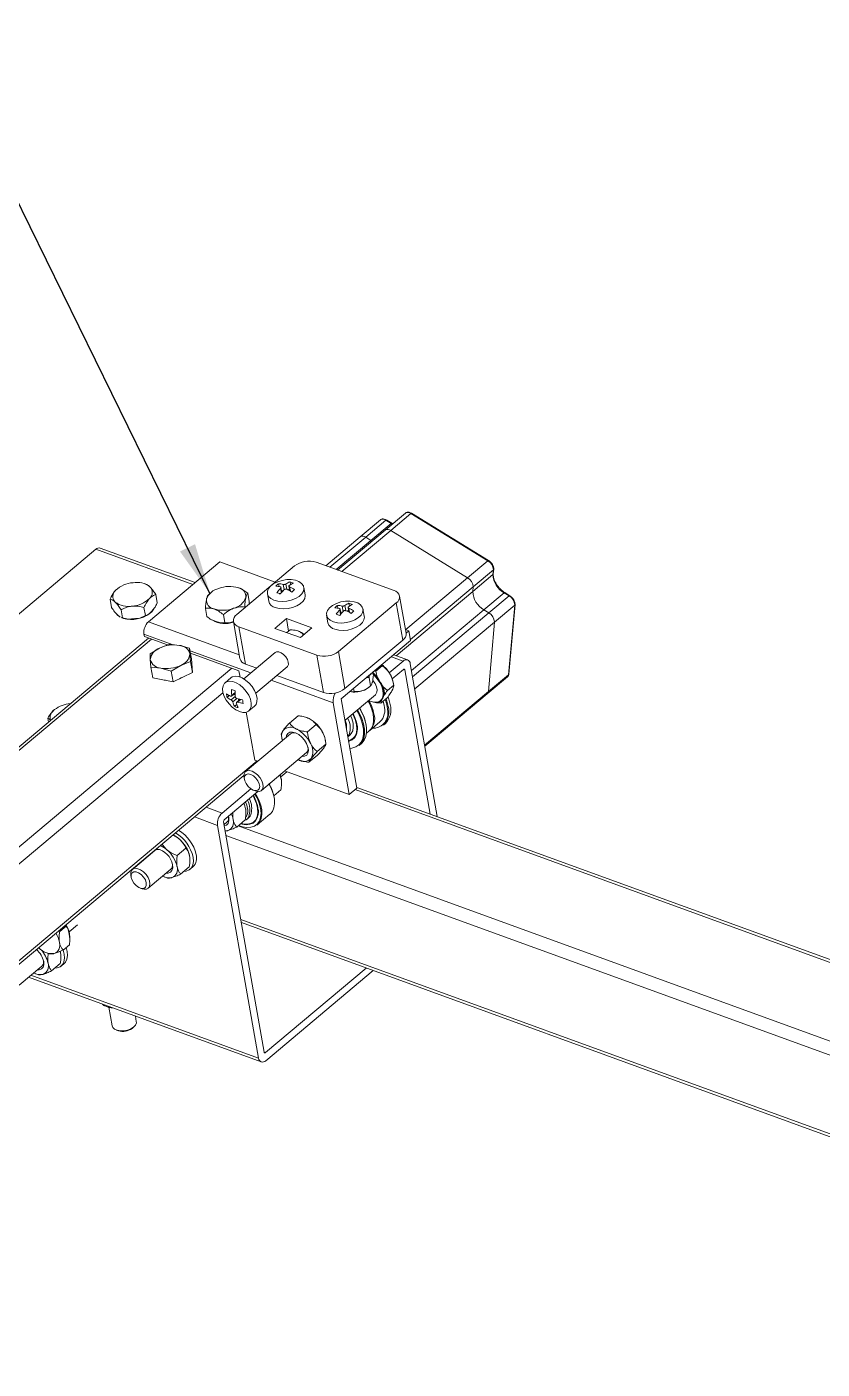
# Model space of a CAD drawing. Header units: millimetres. Extents: x 15 to 589, y 5 to 415.
# Drawn here: x 292 to 343.6, y 226.3 to 313.5 of the extents above; entities that cross this region are included whole.
import ezdxf

# ---------------------------------------------------------------- set-up
doc = ezdxf.new("R2010")
doc.units = ezdxf.units.MM
doc.dimstyles.new('SLDDIMSTYLE0', dxfattribs={"dimtxt": 0.18, "dimasz": 3.302, "dimexe": 0, "dimexo": 0.0625, "dimgap": 0, "dimtad": 0, "dimtih": 1, "dimtoh": 1, "dimdec": 0, "dimrnd": 1e-09, "dimzin": 0, "dimdsep": 46, "dimtxsty": 'Standard', "dimsah": 1, "dimcen": 0.09, "dimadec": 0, "dimazin": 0, "dimtfac": 3.302, "dimtdec": 0, "dimtofl": 0, "dimtmove": 0, "dimatfit": 3, "dimfxl": 1, "dimfrac": 2, "dimtolj": 1, "dimtzin": 0, "dimarcsym": 0})

msp = doc.modelspace()

# ---------------------------------------------------------------- linework, layer by layer
at = {"color": 7, "linetype": 'Continuous', "lineweight": 15}
for p, q in [((316.554, 281.924), (315.241, 280.822)), ((316.907, 281.893), (315.593, 280.791)), ((321.9, 278.825), (316.907, 281.893)), ((321.946, 278.84), (316.953, 281.908)), ((315.241, 280.822), (312.146, 278.224)), ((314.934, 281.487), (313.621, 280.385)), ((315.286, 281.456), (313.973, 280.354)), ((315.621, 281.251), (314.307, 280.149)), ((315.621, 281.251), (315.286, 281.456)), ((315.667, 281.265), (315.333, 281.471)), ((315.593, 280.791), (320.587, 277.723)), ((315.666, 281.266), (315.667, 281.265)), ((315.731, 281.233), (315.667, 281.265)), ((313.621, 280.385), (311.379, 278.503)), ((313.973, 280.354), (314.307, 280.149)), ((314.307, 280.149), (314.386, 280.104)), ((296.451, 279.572), (284.693, 269.705)), ((302.9, 277.412), (296.742, 279.654)), ((304.495, 278.751), (299.867, 274.867)), ((308.102, 277.439), (304.495, 278.751)), ((309.353, 278.488), (305.6, 275.339)), ((315.81, 276.891), (310.746, 278.734)), ((321.9, 278.825), (320.587, 277.723)), ((322.258, 278.234), (320.945, 277.132)), ((322.232, 277.931), (322.258, 278.234)), ((322.254, 277.971), (322.28, 278.273)), ((299.732, 277.295), (299.648, 277.325)), ((308.35, 277.151), (308.317, 277.339)), ((308.988, 277.183), (309.042, 276.874)), ((309.089, 277.281), (309.056, 277.466)), ((322.232, 277.931), (320.918, 276.829)), ((297.471, 275.802), (297.378, 276.331)), ((297.829, 276.981), (297.737, 276.911)), ((297.838, 277.006), (297.83, 277)), ((300.442, 276.103), (300.349, 276.632)), ((303.812, 276.661), (303.768, 276.627)), ((303.915, 276.75), (303.801, 276.655)), ((306.411, 276.186), (306.318, 276.715)), ((307.591, 276.685), (307.676, 276.203)), ((308.525, 276.79), (308.471, 277.095)), ((310.04, 276.619), (309.955, 277.102)), ((316.594, 274.127), (316.169, 276.539)), ((320.945, 277.132), (320.918, 276.829)), ((322.948, 276.749), (321.635, 275.647)), ((323.283, 276.544), (321.969, 275.442)), ((323.283, 276.544), (322.948, 276.749)), ((323.329, 276.558), (322.994, 276.764)), ((297.67, 275.511), (297.847, 275.339)), ((298.181, 275.115), (298.088, 275.644)), ((299.667, 275.266), (299.574, 275.795)), ((299.882, 275.356), (300.076, 275.565)), ((300.076, 275.565), (300.269, 275.774)), ((303.658, 275.207), (303.565, 275.736)), ((306.122, 275.777), (306.114, 275.824)), ((306.411, 276.186), (306.395, 276.006)), ((312.171, 275.75), (312.138, 275.933)), ((312.199, 272.938), (315.952, 276.087)), ((312.365, 275.378), (312.309, 275.693)), ((312.823, 275.793), (312.876, 275.493)), ((312.908, 275.883), (312.875, 276.073)), ((313.876, 275.223), (313.791, 275.706)), ((316.377, 273.674), (315.952, 276.087)), ((321.635, 275.647), (321.969, 275.442)), ((323.641, 275.953), (322.327, 274.85)), ((323.245, 271.43), (323.641, 275.953)), ((323.266, 271.469), (323.662, 275.992)), ((297.847, 275.339), (298.025, 275.168)), ((298.088, 275.139), (298.132, 275.123)), ((298.181, 275.115), (298.09, 275.146)), ((298.574, 275.034), (298.945, 275.071)), ((298.945, 275.071), (299.316, 275.109)), ((299.667, 275.266), (299.316, 275.109)), ((303.972, 274.987), (304.265, 274.887)), ((304.265, 274.887), (304.558, 274.787)), ((304.831, 274.806), (304.558, 274.787)), ((304.831, 274.806), (304.737, 275.335)), ((305.196, 274.809), (305.385, 274.876)), ((305.383, 274.886), (305.808, 272.474)), ((308.822, 275.07), (308.071, 274.44)), ((308.822, 275.07), (310.479, 274.467)), ((308.964, 274.261), (308.822, 275.07)), ((311.427, 275.289), (311.513, 274.806)), ((322.327, 274.85), (321.931, 270.328)), ((299.875, 273.811), (254.449, 235.691)), ((299.577, 274.07), (299.605, 273.909)), ((299.605, 273.909), (301.114, 273.36)), ((305.742, 274.535), (310.806, 272.692)), ((305.742, 274.535), (306.167, 272.123)), ((308.071, 274.44), (309.728, 273.837)), ((308.842, 274.159), (309.061, 274.342)), ((309.596, 274.261), (309.596, 274.261)), ((310.479, 274.467), (309.728, 273.837)), ((316.772, 274.283), (316.553, 274.363)), ((316.772, 274.283), (316.593, 274.133)), ((316.886, 273.64), (316.772, 274.283)), ((300.588, 273.157), (299.97, 272.792)), ((301.227, 273.404), (300.588, 273.157)), ((301.874, 273.335), (301.227, 273.404)), ((302.542, 273.149), (301.874, 273.335)), ((302.559, 272.773), (302.542, 273.149)), ((302.664, 272.452), (302.542, 273.149)), ((302.6, 272.82), (305.744, 271.675)), ((308.101, 272.867), (306.059, 271.153)), ((312.199, 272.938), (312.624, 270.525)), ((316.886, 273.64), (312.382, 269.861)), ((312.624, 270.525), (316.377, 273.674)), ((299.97, 272.792), (299.988, 272.416)), ((299.988, 272.416), (300.026, 271.923)), ((301.34, 271.668), (301.959, 272.033)), ((301.959, 272.033), (302.598, 272.28)), ((302.598, 272.28), (302.559, 272.773)), ((302.598, 272.28), (302.721, 271.583)), ((302.664, 272.452), (302.721, 271.583)), ((306.167, 272.123), (306.898, 271.857)), ((306.831, 270.234), (308.873, 271.948)), ((311.232, 270.28), (310.806, 272.692)), ((314.638, 271.66), (315.049, 272.005)), ((315.001, 272.059), (315.049, 272.005)), ((316.401, 272.311), (315.499, 271.554)), ((316.691, 272.393), (315.79, 272.72)), ((318.612, 262.212), (316.861, 272.144)), ((300.026, 271.923), (300.149, 271.226)), ((300.026, 271.923), (300.673, 271.854)), ((301.463, 270.971), (300.149, 271.226)), ((300.673, 271.854), (301.34, 271.668)), ((300.886, 271.08), (300.801, 271.1)), ((300.976, 271.066), (300.886, 271.08)), ((301.34, 271.668), (301.463, 270.971)), ((302.721, 271.583), (301.463, 270.971)), ((305.214, 271.227), (304.839, 270.912)), ((305.744, 271.675), (305.815, 271.273)), ((308.2, 271.383), (311.232, 270.28)), ((314.017, 271.257), (314.188, 271.256)), ((314.188, 271.256), (314.2, 271.373)), ((314.188, 271.256), (314.286, 270.701)), ((314.432, 271.58), (314.466, 271.387)), ((314.638, 271.66), (314.534, 271.666)), ((314.73, 271.267), (314.914, 270.952)), ((316.424, 271.776), (315.693, 271.163)), ((318.152, 262.38), (316.5, 271.748)), ((321.864, 270.184), (323.177, 271.286)), ((323.245, 271.43), (321.931, 270.328)), ((305.252, 270.035), (305.494, 270.237)), ((313.184, 270.533), (313.218, 270.336)), ((314.187, 270.619), (314.283, 270.699)), ((314.914, 270.952), (315.099, 270.637)), ((315.376, 270.4), (315.099, 270.637)), ((315.376, 270.4), (315.787, 270.745)), ((315.78, 270.79), (315.754, 270.937)), ((305.116, 270.075), (304.972, 269.954)), ((305.597, 269.5), (305.451, 269.377)), ((305.823, 269.83), (305.586, 269.631)), ((306.381, 269.074), (306.757, 269.389)), ((311.854, 269.602), (312.903, 263.652)), ((312.382, 269.861), (313.403, 264.071)), ((312.628, 268.469), (314.608, 270.13)), ((314.575, 269.623), (314.533, 269.639)), ((314.929, 269.747), (314.962, 269.775)), ((314.957, 269.588), (315.368, 269.933)), ((314.957, 269.588), (314.969, 269.713)), ((315.074, 269.916), (314.969, 269.713)), ((315.178, 270.119), (315.074, 269.916)), ((315.171, 269.433), (315.103, 269.711)), ((317.807, 266.78), (321.864, 270.184)), ((293.372, 268.354), (293.327, 268.61)), ((306.217, 268.99), (306.764, 265.886)), ((309.58, 268.764), (309.018, 268.293)), ((309.095, 267.593), (306.174, 265.142)), ((308.484, 267.593), (308.519, 267.35)), ((310.749, 268.189), (310.188, 267.718)), ((312.716, 268.204), (312.725, 267.933)), ((314.021, 267.627), (314.184, 267.764)), ((314.234, 267.806), (314.897, 268.362)), ((315.115, 268.153), (315.252, 268.269)), ((308.515, 267.36), (308.53, 267.275)), ((311.385, 266.913), (310.823, 266.442)), ((311.353, 267.146), (311.338, 267.231)), ((312.816, 267.399), (312.948, 267.51)), ((313.14, 267.28), (313.166, 267.301)), ((313.551, 266.841), (313.689, 266.957)), ((306.971, 265.811), (306.764, 265.886)), ((307.202, 263.916), (310.123, 266.367)), ((310.85, 266.213), (310.289, 265.742)), ((308.459, 264.787), (308.859, 265.123)), ((312.903, 263.652), (308.707, 265.179)), ((261.509, 227.495), (306.064, 264.884)), ((306.074, 264.752), (306.097, 264.624)), ((308.395, 264.917), (308.489, 264.656)), ((382.639, 238.908), (313.396, 264.11)), ((306.516, 264.015), (304.643, 262.444)), ((306.976, 263.848), (304.791, 262.014)), ((306.679, 263.93), (306.802, 263.886)), ((308.469, 263.947), (308.005, 263.558)), ((312.903, 263.652), (313.403, 264.071)), ((306.929, 261.676), (307.754, 262.368)), ((304.353, 261.647), (307.017, 246.53)), ((304.742, 261.881), (307.379, 246.925)), ((304.775, 261.696), (304.959, 261.85)), ((306.155, 262.005), (305.594, 261.534)), ((306.102, 261.961), (306.211, 262.013)), ((306.211, 262.014), (306.12, 261.976)), ((306.211, 262.013), (306.337, 262.119)), ((306.711, 261.884), (306.736, 261.905)), ((300.291, 260.021), (298.821, 258.788)), ((300, 259.777), (300.002, 259.797)), ((302.302, 260.158), (301.741, 259.686)), ((302.515, 258.951), (301.954, 258.479)), ((302.565, 258.797), (302.766, 258.965)), ((298.722, 258.399), (298.744, 258.27)), ((299.85, 257.562), (301.319, 258.796)), ((300.908, 258.295), (301.062, 258.239)), ((299.326, 257.577), (299.449, 257.532)), ((294.108, 254.759), (294.036, 254.79)), ((294.519, 255.104), (294.108, 254.759)), ((294.484, 255.166), (294.519, 255.104)), ((294.718, 254.579), (294.665, 254.88)), ((294.771, 254.277), (294.718, 254.579)), ((294.721, 254.737), (295.269, 255.196)), ((305.897, 255.329), (385.556, 226.335)), ((294.732, 253.897), (294.32, 253.552)), ((293.275, 253.368), (293.429, 253.312)), ((294.143, 253.47), (294.164, 253.376)), ((291.479, 251.278), (292.949, 252.512)), ((292.537, 252.011), (292.692, 251.955)), ((294.144, 252.666), (293.583, 252.195)), ((294.195, 252.513), (294.395, 252.681)), ((307.455, 246.897), (313.992, 252.383)), ((307.478, 246.362), (314.452, 252.215)), ((292.078, 251.781), (307.188, 246.281)), ((297, 249.989), (297.011, 249.931)), ((297.01, 249.931), (297.164, 249.875)), ((297.292, 249.836), (297.504, 248.634)), ((298.806, 248.465), (298.906, 248.549)), ((299.08, 248.912), (299.02, 249.254)), ((297.792, 248.353), (297.915, 248.308))]:
    msp.add_line(p, q, dxfattribs=at)
at = {"color": 8, "linetype": 'Continuous', "lineweight": 15}
for p, q in [((315.593, 280.791), (312.417, 278.126)), ((315.699, 281.206), (315.621, 281.251)), ((313.973, 280.354), (311.65, 278.405)), ((314.307, 280.149), (312.054, 278.258)), ((302.744, 277.282), (296.451, 279.572)), ((308.678, 276.954), (308.619, 277.29)), ((308.786, 277.319), (308.845, 276.981)), ((320.587, 277.723), (316.574, 274.355)), ((308.495, 276.754), (308.446, 277.036)), ((309.031, 277.137), (309.081, 276.851)), ((320.918, 276.829), (315.952, 272.662)), ((320.945, 277.132), (316.872, 273.715)), ((312.337, 275.343), (312.285, 275.635)), ((312.508, 275.543), (312.447, 275.89)), ((312.614, 275.922), (312.672, 275.591)), ((312.869, 275.746), (312.918, 275.47)), ((321.635, 275.647), (316.938, 271.706)), ((321.969, 275.442), (317.013, 271.283)), ((305.765, 272.721), (299.867, 274.867)), ((322.327, 274.85), (317.15, 270.506)), ((300.066, 273.742), (254.64, 235.622)), ((301.481, 273.377), (299.577, 274.07)), ((306.523, 271.542), (302.571, 272.98)), ((316.401, 272.311), (315.635, 272.59)), ((259.858, 233.722), (305.283, 271.843)), ((316.5, 271.748), (316.424, 271.776)), ((304.706, 270.25), (260.404, 233.073)), ((305.271, 270.095), (305.494, 270.283)), ((311.854, 269.602), (307.825, 271.068)), ((321.931, 270.328), (317.793, 266.856)), ((305.235, 269.793), (305.497, 270.013)), ((305.604, 269.881), (305.343, 269.662)), ((305.869, 269.821), (305.65, 269.638)), ((314.484, 268.994), (314.508, 268.877)), ((261.426, 227.654), (306.918, 265.83)), ((382.483, 238.778), (313.278, 263.967)), ((303.606, 262.821), (304.643, 262.444)), ((304.353, 261.647), (302.855, 262.192)), ((305.687, 261.612), (378.231, 235.208)), ((384.423, 232.052), (304.898, 260.997)), ((305.862, 255.529), (385.386, 226.584)), ((292.233, 251.911), (307.017, 246.53)), ((307.379, 246.925), (307.455, 246.897))]:
    msp.add_line(p, q, dxfattribs=at)
at = {"color": 8, "linetype": 'Continuous', "lineweight": 15, "flags": 128}
for points in [[(316.907, 281.893), (316.919, 281.902), (316.93, 281.908), (316.94, 281.911), (316.949, 281.91), (316.953, 281.908)], [(315.286, 281.456), (315.298, 281.465), (315.31, 281.471), (315.32, 281.473), (315.329, 281.473), (315.333, 281.471)], [(315.621, 281.251), (315.633, 281.26), (315.644, 281.265), (315.655, 281.268), (315.663, 281.267), (315.666, 281.266)], [(321.9, 278.825), (321.912, 278.834), (321.924, 278.84), (321.934, 278.843), (321.943, 278.842), (321.946, 278.84)], [(322.948, 276.749), (322.96, 276.758), (322.971, 276.764), (322.982, 276.766), (322.99, 276.766), (322.994, 276.764)], [(323.283, 276.544), (323.295, 276.553), (323.306, 276.558), (323.316, 276.561), (323.325, 276.56), (323.329, 276.558)], [(315.37, 269.36), (315.284, 269.704), (315.242, 269.827)], [(315.402, 268.992), (315.402, 269.036), (315.37, 269.36)]]:
    msp.add_lwpolyline(points, dxfattribs=at)
at = {"color": 7, "linetype": 'Continuous', "lineweight": 15, "flags": 128}
for points in [[(308.017, 276.266), (308.268, 276.201), (308.552, 276.18), (308.849, 276.204), (309.141, 276.271), (309.411, 276.377), (309.64, 276.516), (309.814, 276.678), (309.924, 276.854), (309.961, 277.033), (309.923, 277.202), (309.813, 277.353), (309.638, 277.474), (309.408, 277.559), (309.138, 277.602), (308.846, 277.601), (308.549, 277.555), (308.266, 277.467), (308.014, 277.344), (307.811, 277.192), (307.668, 277.022), (307.594, 276.843), (307.594, 276.668), (307.669, 276.507), (307.813, 276.37), (308.017, 276.266)], [(308.102, 275.783), (308.353, 275.719), (308.637, 275.698), (308.934, 275.721), (309.226, 275.789), (309.496, 275.895), (309.725, 276.033), (309.9, 276.196), (310.009, 276.372), (310.046, 276.55), (310.04, 276.619)], [(298.009, 275.183), (297.855, 275.297), (297.751, 275.432)], [(300.221, 275.722), (300.208, 275.697), (300.083, 275.522)], [(311.88, 274.86), (312.136, 274.8), (312.422, 274.784), (312.719, 274.813), (313.01, 274.885), (313.275, 274.995), (313.499, 275.137), (313.667, 275.301), (313.768, 275.478), (313.797, 275.656), (313.751, 275.824), (313.633, 275.972), (313.451, 276.089), (313.216, 276.17), (312.943, 276.208), (312.649, 276.201), (312.352, 276.151), (312.072, 276.059), (311.825, 275.932), (311.628, 275.777), (311.492, 275.605), (311.427, 275.427), (311.436, 275.252), (311.518, 275.093), (311.669, 274.96), (311.88, 274.86)], [(311.965, 274.378), (312.221, 274.318), (312.507, 274.302), (312.804, 274.331), (313.095, 274.402), (313.36, 274.513), (313.584, 274.654), (313.752, 274.819), (313.853, 274.996), (313.882, 275.174), (313.876, 275.223)], [(308.101, 272.867), (308.183, 272.909), (308.323, 272.912), (308.483, 272.853), (308.643, 272.741), (308.785, 272.589), (308.89, 272.415), (308.947, 272.24), (308.949, 272.085), (308.894, 271.969), (308.873, 271.948)], [(302.185, 271.322), (301.995, 271.22), (301.873, 271.17)], [(306.757, 269.389), (306.851, 269.502), (306.912, 269.684), (306.916, 269.905), (306.861, 270.151), (306.751, 270.407), (306.593, 270.656), (306.396, 270.884), (306.174, 271.076), (305.94, 271.219), (305.709, 271.305), (305.495, 271.329), (305.312, 271.288), (305.214, 271.227)], [(314.032, 271.249), (314.15, 271.328), (314.32, 271.487)], [(314.154, 269.75), (314.253, 269.707), (314.479, 269.645), (314.685, 269.643), (314.859, 269.7), (314.992, 269.813), (315.076, 269.976), (315.108, 270.18), (315.084, 270.415), (315.007, 270.668), (314.881, 270.924), (314.713, 271.171), (314.511, 271.395), (314.455, 271.447)], [(305.772, 269.031), (305.996, 268.976), (306.196, 268.985), (306.359, 269.057), (306.475, 269.187), (306.537, 269.369), (306.541, 269.59), (306.486, 269.836), (306.376, 270.092), (306.217, 270.341), (306.021, 270.569), (305.799, 270.761), (305.565, 270.904), (305.334, 270.99), (305.12, 271.014), (304.937, 270.973), (304.796, 270.871), (304.707, 270.714), (304.674, 270.511), (304.7, 270.276), (304.783, 270.023), (304.918, 269.768), (305.097, 269.527), (305.308, 269.316), (305.537, 269.147), (305.772, 269.031)], [(314.608, 270.13), (314.636, 270.159), (314.703, 270.287), (314.715, 270.457), (314.673, 270.652), (314.578, 270.855), (314.441, 271.048), (314.426, 271.065)], [(314.184, 267.764), (314.319, 267.912), (314.426, 268.128), (314.48, 268.386), (314.479, 268.679), (314.423, 268.996), (314.314, 269.327), (314.155, 269.663), (314.138, 269.694)], [(314.962, 269.775), (315.018, 269.832), (315.074, 269.916)], [(315.296, 269.842), (315.338, 269.72), (315.426, 269.37)], [(315.564, 269.486), (315.476, 269.835), (315.425, 269.981)], [(312.638, 268.478), (312.684, 268.344), (312.716, 268.204)], [(313.131, 268.891), (313.163, 268.83), (313.296, 268.513), (313.377, 268.205), (313.402, 267.917), (313.369, 267.66), (313.281, 267.445), (313.14, 267.28), (312.953, 267.17), (312.862, 267.142)], [(313.15, 268.907), (313.27, 268.655), (313.375, 268.344), (313.427, 268.048), (313.425, 267.776), (313.368, 267.539), (313.259, 267.345), (313.102, 267.202), (312.902, 267.113), (312.868, 267.105)], [(312.948, 267.51), (313.035, 267.602), (313.129, 267.791), (313.167, 268.025), (313.146, 268.291), (313.068, 268.578), (312.985, 268.777)], [(312.95, 266.644), (313.08, 266.66), (313.322, 266.736), (313.523, 266.871), (313.678, 267.058), (313.783, 267.294), (313.834, 267.572), (313.829, 267.883), (313.77, 268.218), (313.658, 268.569), (313.495, 268.924), (313.391, 269.11)], [(313.435, 269.146), (313.546, 268.948), (313.711, 268.587), (313.825, 268.231), (313.886, 267.89), (313.89, 267.574), (313.838, 267.292), (313.732, 267.052), (313.574, 266.861), (313.551, 266.841)], [(313.689, 266.957), (313.712, 266.977), (313.869, 267.168), (313.976, 267.407), (314.027, 267.689), (314.023, 268.006), (313.963, 268.346), (313.849, 268.703), (313.684, 269.063), (313.572, 269.261)], [(308.804, 267.349), (308.831, 267.48), (308.916, 267.612), (309.051, 267.688), (309.225, 267.7), (309.423, 267.649), (309.629, 267.538), (309.828, 267.377), (310.002, 267.177), (310.137, 266.956), (310.224, 266.732), (310.253, 266.522), (310.224, 266.344), (310.139, 266.211), (310.004, 266.136), (309.832, 266.123)], [(306.074, 264.752), (306.066, 264.815), (306.079, 264.985), (306.145, 265.113), (306.26, 265.19), (306.413, 265.209), (306.59, 265.166)], [(306.51, 264.955), (306.346, 264.99), (306.211, 264.959), (306.122, 264.866), (306.089, 264.722), (306.116, 264.545), (306.2, 264.356), (306.331, 264.177), (306.493, 264.031), (306.667, 263.935), (306.831, 263.9), (306.965, 263.931), (307.055, 264.024), (307.087, 264.168), (307.06, 264.345), (306.976, 264.534), (306.845, 264.713), (306.683, 264.859), (306.51, 264.955)], [(306.59, 265.166), (306.776, 265.068), (306.954, 264.921), (307.109, 264.739), (307.226, 264.539), (307.296, 264.338), (307.311, 264.154), (307.271, 264.003), (307.179, 263.899), (307.044, 263.851), (306.877, 263.863), (306.802, 263.886)], [(307.754, 262.368), (307.763, 262.376), (307.912, 262.551), (308.01, 262.775), (308.054, 263.04), (308.044, 263.338), (307.978, 263.658), (307.86, 263.991), (307.693, 264.326), (307.693, 264.327)], [(308.489, 264.656), (308.456, 264.796), (308.411, 264.93)], [(305.714, 261.635), (305.965, 261.55), (306.254, 261.503), (306.517, 261.519), (306.745, 261.596), (306.93, 261.733), (307.066, 261.925), (307.149, 262.165), (307.175, 262.445), (307.144, 262.755), (307.056, 263.085), (306.915, 263.424), (306.776, 263.68)], [(306.674, 263.595), (306.698, 263.554), (306.848, 263.24), (306.95, 262.93), (306.999, 262.634), (306.993, 262.365), (306.933, 262.13), (306.821, 261.939), (306.661, 261.799), (306.458, 261.714), (306.221, 261.689), (305.957, 261.722), (305.852, 261.751)], [(306.656, 263.579), (306.761, 263.377), (306.886, 263.06), (306.956, 262.755), (306.97, 262.472), (306.928, 262.223), (306.83, 262.016), (306.68, 261.86), (306.485, 261.761), (306.252, 261.723), (305.989, 261.747), (305.879, 261.773)], [(306.819, 263.716), (306.867, 263.634), (307.034, 263.298), (307.153, 262.965), (307.218, 262.645), (307.229, 262.347), (307.184, 262.082), (307.086, 261.859), (306.938, 261.683), (306.929, 261.676)], [(305.054, 262.235), (305.078, 262.135), (305.086, 261.935), (305.035, 261.772), (304.931, 261.66), (304.79, 261.608)], [(304.847, 261.289), (304.916, 261.29), (305.022, 261.308)], [(301.437, 259.081), (301.446, 258.881), (301.395, 258.718), (301.291, 258.605), (301.14, 258.552), (301.028, 258.552)], [(302.765, 259.576), (302.785, 259.31), (302.746, 259.077), (302.652, 258.888), (302.505, 258.753), (302.312, 258.677), (302.17, 258.661)], [(298.722, 258.399), (298.715, 258.578), (298.764, 258.722), (298.864, 258.817), (299.006, 258.856), (299.177, 258.833), (299.361, 258.753), (299.544, 258.621), (299.708, 258.449), (299.839, 258.253), (299.926, 258.05), (299.959, 257.858), (299.938, 257.695), (299.863, 257.574), (299.741, 257.506), (299.583, 257.498), (299.449, 257.532)], [(298.744, 258.27), (298.805, 258.083), (298.918, 257.897), (299.068, 257.735), (299.239, 257.616), (299.41, 257.553), (299.559, 257.556), (299.67, 257.624), (299.728, 257.747), (299.726, 257.913), (299.666, 258.099), (299.553, 258.285), (299.402, 258.448), (299.231, 258.567), (299.061, 258.629), (298.911, 258.626), (298.801, 258.559), (298.743, 258.435), (298.744, 258.27)], [(294.751, 254.606), (294.767, 254.375), (294.763, 254.326)], [(294.525, 253.724), (294.594, 253.46), (294.614, 253.194), (294.576, 252.961), (294.481, 252.772), (294.395, 252.681)], [(293.067, 252.797), (293.075, 252.596), (293.025, 252.433), (292.92, 252.321), (292.77, 252.268), (292.658, 252.267)], [(294.327, 253.549), (294.394, 253.292), (294.414, 253.026), (294.376, 252.793), (294.281, 252.604), (294.134, 252.469), (293.942, 252.393), (293.799, 252.377)], [(297.504, 248.634), (297.549, 248.525), (297.663, 248.416), (297.833, 248.339), (298.044, 248.301), (298.276, 248.304), (298.51, 248.349), (298.725, 248.432), (298.901, 248.545), (299.023, 248.678), (299.081, 248.82), (299.08, 248.912)]]:
    msp.add_lwpolyline(points, dxfattribs=at)
at = {"color": 8, "linetype": 'Continuous', "lineweight": 15}
for centre, radius, start, end in [((316.709, 281.664), 0.303, 49.28923, 120.71387), ((315.089, 281.227), 0.303, 49.28923, 120.71387), ((322.224, 278.279), 0.057, 307.68798, 353.94136), ((322.197, 277.977), 0.057, 307.69016, 353.87896), ((323.606, 275.998), 0.057, 307.68745, 353.95652), ((323.041, 271.438), 0.203, 311.85972, 357.92835), ((323.21, 271.475), 0.057, 307.68928, 353.904), ((311.719, 268.331), 2.785, 11.08565, 30.1026)]:
    msp.add_arc(centre, radius, start, end, dxfattribs=at)
at = {"color": 7, "linetype": 'Continuous', "lineweight": 15}
for centre, radius, start, end in [((315.396, 280.562), 0.303, 49.28923, 120.71387), ((313.775, 280.124), 0.303, 49.28923, 120.71387), ((296.667, 279.361), 0.302, 75.6948, 135.62534), ((310.286, 277.267), 1.537, 72.60548, 127.39452), ((321.54, 278.203), 0.719, 2.49511, 59.91575), ((298.992, 275.58), 1.829, 93.88667, 133.30779), ((299.108, 276.008), 1.417, 52.79032, 99.77165), ((309.617, 275.582), 2.185, 126.48499, 132.92961), ((308.018, 275.557), 1.629, 75.36518, 86.11965), ((308.207, 275.714), 1.629, 75.36518, 86.11965), ((309.71, 275.95), 1.651, 113.34648, 124.04605), ((309.939, 275.866), 1.651, 113.34648, 124.04605), ((308.418, 275.39), 2.172, 66.48056, 72.92523), ((320.226, 277.101), 0.719, 2.49511, 59.91575), ((323.669, 277.994), 1.439, 182.49511, 239.91575), ((298.067, 276.515), 0.515, 129.77446, 225.3145), ((298.678, 277.706), 1.829, 273.88667, 313.30779), ((299.603, 276.771), 0.515, 309.77446, 45.3145), ((304.219, 276.274), 0.585, 173.24105, 260.47931), ((304.706, 275.918), 1.149, 103.9737, 158.30422), ((305.132, 275.142), 2.018, 73.56155, 110.41152), ((305.12, 276.856), 1.149, 283.9737, 338.30422), ((305.606, 276.5), 0.585, 353.24105, 80.47931), ((310.54, 274.951), 2.956, 135.12711, 142.38119), ((307.561, 274.678), 2.172, 66.48056, 72.92523), ((310.769, 274.866), 2.956, 135.12711, 142.38119), ((310.018, 279.59), 3.065, 240.33734, 242.42665), ((307.559, 274.316), 2.957, 57.06346, 64.2871), ((306.711, 279.019), 3.058, 316.88579, 318.96063), ((307.748, 274.473), 2.957, 57.06346, 64.2871), ((310.655, 275.198), 2.185, 126.48499, 132.92961), ((315.728, 276.462), 0.437, 300.79671, 79.21404), ((322.356, 276.892), 1.439, 182.49511, 239.91575), ((322.922, 275.921), 0.719, 2.49511, 59.91575), ((298.562, 277.278), 1.417, 232.79032, 279.77165), ((298.759, 276.994), 1.98, 262.148, 311.97025), ((304.693, 277.632), 2.018, 253.56155, 290.41152), ((308.233, 276.343), 0.575, 194.08357, 256.76964), ((313.462, 274.233), 2.155, 127.91046, 134.35362), ((311.879, 274.093), 1.683, 76.76244, 87.3843), ((314.434, 273.6), 2.959, 136.54064, 143.71884), ((312.062, 274.252), 1.683, 76.76244, 87.3843), ((314.668, 273.519), 2.959, 136.54064, 143.71884), ((313.772, 278.209), 3.05, 242.00987, 244.07004), ((313.541, 274.621), 1.598, 114.63759, 125.46982), ((311.47, 272.894), 2.955, 58.38487, 65.67993), ((310.463, 277.588), 3.089, 318.54507, 320.65196), ((313.775, 274.541), 1.598, 114.63759, 125.46982), ((311.652, 273.054), 2.955, 58.38487, 65.67993), ((312.279, 273.951), 2.204, 67.88251, 74.32559), ((314.525, 273.87), 2.155, 127.91046, 134.35362), ((321.609, 274.819), 0.719, 2.49511, 59.91575), ((298.666, 276.63), 1.599, 250.47847, 266.70271), ((298.816, 277.025), 1.98, 284.63131, 302.56315), ((300.492, 274.189), 0.922, 132.60967, 187.39033), ((304.849, 276.419), 1.669, 240.03691, 288.94096), ((304.802, 276.962), 2.188, 263.60105, 280.37202), ((305.824, 274.964), 0.437, 120.79671, 259.21404), ((312.084, 274.956), 0.591, 194.66778, 258.36078), ((311.452, 273.229), 2.204, 67.88251, 74.32559), ((309.131, 273.056), 1.292, 49.53601, 68.6685), ((316.093, 274.089), 0.503, 304.38242, 4.30712), ((300.867, 272.317), 0.885, 108.35666, 173.54698), ((301.509, 271.241), 2.126, 80.12147, 115.67238), ((301.847, 272.603), 0.733, 13.42528, 87.85824), ((311.266, 274.158), 1.537, 252.60548, 307.39452), ((300.7, 272.587), 0.733, 193.42528, 267.85824), ((301.038, 273.949), 2.126, 260.12147, 295.67238), ((301.68, 272.873), 0.885, 288.35666, 353.54698), ((306.273, 272.591), 0.48, 194.05635, 257.25583), ((313.644, 270.366), 2.203, 30.40348, 51.1052), ((316.599, 272.14), 0.262, 0.78342, 139.21658), ((312.983, 269.815), 2.272, 39.72378, 50.27039), ((313.009, 269.833), 2.21, 30.42512, 49.52463), ((314.119, 270.619), 1.665, 10.98661, 31.15593), ((316.457, 271.748), 0.0437, 0.78342, 139.21658), ((308.22, 270.308), 2.957, 176.92122, 184.13651), ((306.146, 272.472), 2.189, 246.33559, 252.78004), ((308.451, 270.222), 2.957, 176.92122, 184.13651), ((311.691, 271.746), 1.537, 252.60548, 307.39452), ((312.775, 269.72), 0.929, 145.50928, 187.29847), ((313.242, 271.904), 1.601, 259.25268, 289.42348), ((313.371, 271.63), 1.3, 288.05826, 308.89899), ((313.987, 270.279), 1.146, 341.523, 35.97332), ((313.961, 270.197), 1.22, 356.33466, 21.16166), ((321.728, 270.335), 0.203, 311.85972, 357.92835), ((294.965, 267.586), 1.977, 94.62679, 127.08016), ((305.924, 271.521), 1.657, 233.21207, 243.89698), ((307.087, 270.433), 2.169, 186.32881, 192.77335), ((305.964, 271.281), 1.657, 233.21207, 243.89698), ((306.909, 270.088), 1.623, 195.2135, 205.98262), ((304.792, 267.149), 3.057, 76.70961, 78.78117), ((306.329, 271.382), 2.189, 246.33559, 252.78004), ((307.14, 270.002), 1.623, 195.2135, 205.98262), ((306.376, 272.733), 2.955, 254.97856, 262.24055), ((306.416, 272.492), 2.955, 254.97856, 262.24055), ((302.649, 269.732), 3.067, 0.15558, 2.24935), ((308.132, 270.044), 2.169, 186.32881, 192.77335), ((311.818, 268.369), 2.681, 10.35693, 30.4633), ((311.675, 268.305), 2.892, 13.78253, 29.59968), ((314.652, 270.191), 0.574, 262.31076, 303.58854), ((314.112, 269.133), 1.1, 315.5028, 15.80765), ((314.246, 269.024), 1.23, 314.94358, 16.36688), ((314.348, 269.148), 1.261, 315.79383, 15.51663), ((294.08, 268.652), 0.597, 120.98846, 197.65338), ((309.311, 266.724), 2.1, 26.35333, 62.20772), ((311.84, 267.984), 1.132, 329.45735, 33.13363), ((310.891, 267.603), 3.161, 10.70722, 31.24152), ((313.481, 268.569), 1.072, 314.61126, 16.6992), ((314.442, 268.916), 0.963, 268.11629, 4.483), ((309.307, 267.424), 0.797, 148.76706, 200.54243), ((309.089, 267.355), 0.669, 54.50928, 133.86822), ((309.314, 267.287), 0.377, 69.19476, 125.62763), ((308.498, 266.042), 2.1, 26.35333, 62.20772), ((309.784, 266.938), 1.581, 10.69505, 27.03506), ((312.514, 267.949), 0.919, 315.13788, 10.64226), ((309.564, 266.437), 0.977, 332.50957, 33.34034), ((309.967, 266.469), 0.669, 234.50928, 313.86822), ((309.871, 266.633), 0.366, 313.51375, 11.67463), ((305.366, 262.967), 2.704, 10.41498, 30.97461), ((305.267, 261.765), 0.922, 132.60967, 187.39033), ((303.837, 261.746), 1.55, 10.61322, 24.75881), ((304.648, 262.428), 1.553, 10.6199, 24.94175), ((306.107, 262.544), 0.897, 314.52633, 9.92665), ((304.895, 261.901), 0.154, 132.60967, 187.39033), ((304.693, 262.121), 0.379, 314.59238, 10.59575), ((304.822, 261.844), 0.572, 290.5328, 19.24817), ((300.702, 259.433), 1.762, 48.19701, 64.42942), ((300.341, 259.029), 2.485, 12.71067, 58.93281), ((300.541, 259.197), 2.485, 12.71067, 58.93281), ((300.588, 259.223), 1.995, 12.63797, 49.77289), ((300.512, 259.702), 0.389, 70.13055, 124.69233), ((300.131, 258.827), 1.331, 10.98192, 78.33074), ((299.889, 258.751), 1.762, 48.19701, 64.42942), ((299.775, 258.541), 1.995, 12.63797, 49.77289), ((302.205, 259.523), 0.791, 315.12869, 16.18177), ((301.057, 259.065), 0.376, 314.28985, 10.89802), ((301.182, 258.789), 0.572, 290.5328, 19.24817), ((301.211, 259.113), 0.876, 240.89961, 281.27733), ((292.377, 253.705), 1.746, 11.41467, 32.27503), ((292.782, 254.1), 2.038, 22.4972, 32.17405), ((293.038, 254.26), 1.748, 11.42915, 32.26055), ((293.613, 254.506), 1.187, 223.43643, 276.56357), ((293.549, 253.862), 0.572, 290.5328, 19.24817), ((291.665, 252.479), 1.437, 12.76505, 49.87862), ((291.457, 252.276), 1.939, 12.41235, 41.86009), ((292.686, 252.781), 0.376, 314.28986, 10.8982), ((292.84, 252.828), 0.876, 240.89961, 281.27733), ((292.811, 252.505), 0.572, 290.5328, 19.24817), ((297.67, 251.297), 1.509, 250.42078, 264.87788), ((298.216, 249.207), 0.948, 251.49895, 308.49568), ((307.422, 246.926), 0.0437, 180.78342, 319.21658), ((307.279, 246.534), 0.262, 180.78342, 319.21658)]:
    msp.add_arc(centre, radius, start, end, dxfattribs=at)
for points, knots in [([(315.333, 281.471), (315.307, 281.485), (315.231, 281.527), (315.112, 281.552), (314.998, 281.537), (314.953, 281.496), (314.938, 281.482)], [0, 0, 0, 0, 0.186318, 0.547824, 0.845817, 1, 1, 1, 1]), ([(316.953, 281.908), (316.927, 281.922), (316.851, 281.965), (316.732, 281.989), (316.618, 281.974), (316.573, 281.933), (316.558, 281.919)], [0, 0, 0, 0, 0.186318, 0.547824, 0.845817, 1, 1, 1, 1]), ([(322.28, 278.273), (322.281, 278.301), (322.282, 278.376), (322.242, 278.508), (322.153, 278.659), (322.046, 278.773), (321.973, 278.822), (321.946, 278.84)], [0, 0, 0, 0, 0.13542, 0.373523, 0.617154, 0.86131, 1, 1, 1, 1]), ([(299.966, 277.137), (299.904, 277.191), (299.818, 277.266), (299.749, 277.283), (299.73, 277.288)], [0, 0, 0, 0, 0.72038, 1, 1, 1, 1]), ([(308.619, 277.29), (308.629, 277.288), (308.651, 277.284), (308.691, 277.286), (308.731, 277.293), (308.764, 277.305), (308.779, 277.315), (308.786, 277.319)], [0, 0, 0, 0, 0.213647, 0.427361, 0.639605, 0.851209, 1, 1, 1, 1]), ([(309.015, 277.234), (309.007, 277.228), (308.992, 277.215), (308.985, 277.192), (308.991, 277.169), (309.008, 277.15), (309.024, 277.141), (309.031, 277.137)], [0, 0, 0, 0, 0.213647, 0.427361, 0.639605, 0.851209, 1, 1, 1, 1]), ([(322.582, 277.136), (322.57, 277.15), (322.501, 277.227), (322.404, 277.386), (322.306, 277.598), (322.252, 277.802), (322.253, 277.915), (322.254, 277.971)], [0, 0, 0, 0, 0.05445, 0.294083, 0.532838, 0.769904, 1, 1, 1, 1]), ([(297.737, 276.911), (297.731, 276.904), (297.629, 276.792), (297.504, 276.594), (297.404, 276.384), (297.378, 276.331)], [0, 0, 0, 0, 0.0472424, 0.7594119, 1, 1, 1, 1]), ([(297.378, 276.331), (297.42, 276.321), (297.505, 276.303), (297.62, 276.228), (297.69, 276.163), (297.705, 276.149)], [0, 0, 0, 0, 0.432383, 0.879551, 1, 1, 1, 1]), ([(299.574, 275.795), (299.599, 275.848), (299.7, 276.058), (299.825, 276.256), (299.927, 276.368), (299.933, 276.375)], [0, 0, 0, 0, 0.240588, 0.952758, 1, 1, 1, 1]), ([(299.933, 276.375), (300.02, 276.452), (300.16, 276.575), (300.298, 276.616), (300.349, 276.632)], [0, 0, 0, 0, 0.628916, 1, 1, 1, 1]), ([(300.349, 276.632), (300.294, 276.716), (300.181, 276.889), (300.051, 277.051), (299.981, 277.122), (299.966, 277.137)], [0, 0, 0, 0, 0.432383, 0.879551, 1, 1, 1, 1]), ([(303.638, 276.343), (303.622, 276.255), (303.589, 276.081), (303.573, 275.85), (303.565, 275.736)], [0, 0, 0, 0, 0.503997, 1, 1, 1, 1]), ([(303.768, 276.627), (303.748, 276.604), (303.706, 276.556), (303.663, 276.446), (303.642, 276.361), (303.638, 276.343)], [0, 0, 0, 0, 0.432383, 0.879551, 1, 1, 1, 1]), ([(306.318, 276.715), (306.231, 276.78), (306.054, 276.913), (305.844, 277.026), (305.728, 277.069), (305.703, 277.078)], [0, 0, 0, 0, 0.432383, 0.879551, 1, 1, 1, 1]), ([(306.114, 275.824), (306.121, 275.923), (306.136, 276.124), (306.164, 276.322), (306.183, 276.412), (306.187, 276.431)], [0, 0, 0, 0, 0.432383, 0.879551, 1, 1, 1, 1]), ([(306.187, 276.431), (306.207, 276.5), (306.246, 276.637), (306.294, 276.689), (306.318, 276.715)], [0, 0, 0, 0, 0.503997, 1, 1, 1, 1]), ([(308.446, 277.036), (308.453, 277.044), (308.467, 277.061), (308.474, 277.087), (308.468, 277.11), (308.452, 277.125), (308.436, 277.13), (308.43, 277.133)], [0, 0, 0, 0, 0.213647, 0.427361, 0.639605, 0.851209, 1, 1, 1, 1]), ([(308.842, 276.98), (308.831, 276.984), (308.808, 276.993), (308.768, 276.994), (308.728, 276.985), (308.696, 276.97), (308.681, 276.957), (308.675, 276.951)], [0, 0, 0, 0, 0.213647, 0.427361, 0.639605, 0.851209, 1, 1, 1, 1]), ([(322.994, 276.764), (322.961, 276.786), (322.864, 276.849), (322.719, 276.971), (322.624, 277.086), (322.582, 277.136)], [0, 0, 0, 0, 0.225917, 0.661766, 1, 1, 1, 1]), ([(323.662, 275.992), (323.663, 276.019), (323.664, 276.094), (323.624, 276.227), (323.535, 276.377), (323.428, 276.491), (323.355, 276.541), (323.329, 276.558)], [0, 0, 0, 0, 0.1354202, 0.3735229, 0.617154, 0.8613101, 1, 1, 1, 1]), ([(297.67, 275.511), (297.667, 275.514), (297.601, 275.603), (297.535, 275.704), (297.471, 275.802)], [0, 0, 0, 0, 0.038997, 1, 1, 1, 1]), ([(297.705, 276.149), (297.769, 276.079), (297.896, 275.941), (298.024, 275.742), (298.088, 275.644)], [0, 0, 0, 0, 0.503997, 1, 1, 1, 1]), ([(298.088, 275.644), (298.183, 275.692), (298.377, 275.79), (298.625, 275.86), (298.771, 275.877), (298.802, 275.881)], [0, 0, 0, 0, 0.432383, 0.879551, 1, 1, 1, 1]), ([(298.802, 275.881), (298.935, 275.885), (299.197, 275.893), (299.449, 275.827), (299.574, 275.795)], [0, 0, 0, 0, 0.503997, 1, 1, 1, 1]), ([(300.442, 276.103), (300.403, 276.021), (300.348, 275.906), (300.287, 275.803), (300.269, 275.774)], [0, 0, 0, 0, 0.717744, 1, 1, 1, 1]), ([(303.565, 275.736), (303.638, 275.746), (303.788, 275.767), (303.983, 275.742), (304.098, 275.705), (304.122, 275.697)], [0, 0, 0, 0, 0.432383, 0.879551, 1, 1, 1, 1]), ([(304.122, 275.697), (304.227, 275.652), (304.435, 275.564), (304.637, 275.41), (304.737, 275.335)], [0, 0, 0, 0, 0.503997, 1, 1, 1, 1]), ([(304.737, 275.335), (304.812, 275.397), (305.013, 275.565), (305.249, 275.673), (305.397, 275.741)], [0, 0, 0, 0, 0.371084, 1, 1, 1, 1]), ([(305.397, 275.741), (305.408, 275.745), (305.59, 275.808), (305.838, 275.84), (306.058, 275.827), (306.114, 275.824)], [0, 0, 0, 0, 0.0472424, 0.7594119, 1, 1, 1, 1]), ([(312.285, 275.635), (312.292, 275.644), (312.306, 275.661), (312.312, 275.687), (312.305, 275.709), (312.288, 275.724), (312.271, 275.729), (312.265, 275.731)], [0, 0, 0, 0, 0.213647, 0.427361, 0.639605, 0.851209, 1, 1, 1, 1]), ([(312.447, 275.89), (312.458, 275.889), (312.48, 275.885), (312.52, 275.888), (312.56, 275.896), (312.592, 275.908), (312.607, 275.918), (312.614, 275.922)], [0, 0, 0, 0, 0.2136475, 0.4273615, 0.6396049, 0.851209, 1, 1, 1, 1]), ([(312.686, 275.587), (312.675, 275.591), (312.652, 275.599), (312.611, 275.599), (312.572, 275.59), (312.54, 275.574), (312.526, 275.561), (312.52, 275.555)], [0, 0, 0, 0, 0.2136475, 0.4273615, 0.6396049, 0.851209, 1, 1, 1, 1]), ([(312.848, 275.842), (312.841, 275.835), (312.826, 275.823), (312.82, 275.8), (312.827, 275.777), (312.845, 275.758), (312.862, 275.75), (312.869, 275.746)], [0, 0, 0, 0, 0.213647, 0.427361, 0.639605, 0.851209, 1, 1, 1, 1]), ([(298.574, 275.034), (298.569, 275.034), (298.435, 275.05), (298.306, 275.083), (298.181, 275.115)], [0, 0, 0, 0, 0.038997, 1, 1, 1, 1]), ([(299.882, 275.356), (299.843, 275.335), (299.771, 275.296), (299.7, 275.275), (299.667, 275.266)], [0, 0, 0, 0, 0.535034, 1, 1, 1, 1]), ([(303.972, 274.987), (303.968, 274.99), (303.862, 275.054), (303.758, 275.132), (303.658, 275.207)], [0, 0, 0, 0, 0.038997, 1, 1, 1, 1]), ([(305.196, 274.809), (305.161, 274.806), (305.037, 274.795), (304.917, 274.801), (304.831, 274.806)], [0, 0, 0, 0, 0.282256, 1, 1, 1, 1]), ([(309.061, 274.342), (309.104, 274.341), (309.286, 274.335), (309.473, 274.306), (309.593, 274.262), (309.601, 274.259)], [0, 0, 0, 0, 0.226429, 0.946561, 1, 1, 1, 1]), ([(309.601, 274.259), (309.689, 274.216), (309.83, 274.148), (309.916, 274.05), (309.948, 274.014)], [0, 0, 0, 0, 0.627988, 1, 1, 1, 1]), ([(315.049, 272.005), (315.129, 271.944), (315.292, 271.818), (315.453, 271.629), (315.528, 271.507), (315.544, 271.481)], [0, 0, 0, 0, 0.432383, 0.879551, 1, 1, 1, 1]), ([(314.466, 271.387), (314.458, 271.311), (314.444, 271.157), (314.419, 271.004), (314.401, 270.935), (314.398, 270.92)], [0, 0, 0, 0, 0.432382, 0.879547, 1, 1, 1, 1]), ([(314.73, 271.267), (314.728, 271.272), (314.687, 271.4), (314.662, 271.533), (314.638, 271.66)], [0, 0, 0, 0, 0.038997, 1, 1, 1, 1]), ([(315.544, 271.481), (315.602, 271.364), (315.716, 271.131), (315.764, 270.873), (315.787, 270.745)], [0, 0, 0, 0, 0.503997, 1, 1, 1, 1]), ([(323.174, 271.292), (323.187, 271.301), (323.231, 271.332), (323.257, 271.4), (323.264, 271.454), (323.266, 271.469)], [0, 0, 0, 0, 0.23506, 0.780731, 1, 1, 1, 1]), ([(313.218, 270.336), (313.171, 270.328), (313.092, 270.313), (312.997, 270.334), (312.958, 270.343)], [0, 0, 0, 0, 0.587282, 1, 1, 1, 1]), ([(313.774, 270.394), (313.679, 270.369), (313.49, 270.32), (313.308, 270.331), (313.218, 270.336)], [0, 0, 0, 0, 0.503995, 1, 1, 1, 1]), ([(314.286, 270.701), (314.218, 270.647), (314.08, 270.537), (313.901, 270.441), (313.796, 270.402), (313.774, 270.394)], [0, 0, 0, 0, 0.432382, 0.879547, 1, 1, 1, 1]), ([(314.398, 270.92), (314.381, 270.867), (314.347, 270.761), (314.306, 270.721), (314.286, 270.701)], [0, 0, 0, 0, 0.503995, 1, 1, 1, 1]), ([(315.178, 270.119), (315.181, 270.122), (315.24, 270.211), (315.309, 270.307), (315.376, 270.4)], [0, 0, 0, 0, 0.038997, 1, 1, 1, 1]), ([(315.704, 270.445), (315.659, 270.367), (315.572, 270.213), (315.436, 270.026), (315.368, 269.933)], [0, 0, 0, 0, 0.503997, 1, 1, 1, 1]), ([(315.787, 270.745), (315.788, 270.714), (315.789, 270.651), (315.751, 270.54), (315.712, 270.461), (315.704, 270.445)], [0, 0, 0, 0, 0.432383, 0.879551, 1, 1, 1, 1]), ([(305.195, 270.033), (305.204, 270.03), (305.222, 270.023), (305.246, 270.028), (305.263, 270.044), (305.271, 270.068), (305.271, 270.087), (305.271, 270.095)], [0, 0, 0, 0, 0.213647, 0.427361, 0.639605, 0.851209, 1, 1, 1, 1]), ([(305.343, 269.662), (305.34, 269.673), (305.332, 269.693), (305.311, 269.727), (305.284, 269.757), (305.258, 269.78), (305.242, 269.789), (305.235, 269.793)], [0, 0, 0, 0, 0.213647, 0.427361, 0.639605, 0.851209, 1, 1, 1, 1]), ([(305.501, 270.009), (305.503, 269.997), (305.507, 269.974), (305.526, 269.938), (305.553, 269.908), (305.583, 269.888), (305.602, 269.881), (305.61, 269.878)], [0, 0, 0, 0, 0.213647, 0.427361, 0.639605, 0.851209, 1, 1, 1, 1]), ([(305.65, 269.638), (305.639, 269.64), (305.617, 269.644), (305.591, 269.637), (305.575, 269.621), (305.569, 269.599), (305.573, 269.583), (305.574, 269.576)], [0, 0, 0, 0, 0.213647, 0.427361, 0.639605, 0.851209, 1, 1, 1, 1]), ([(314.575, 269.623), (314.641, 269.614), (314.766, 269.596), (314.896, 269.591), (314.957, 269.588)], [0, 0, 0, 0, 0.535034, 1, 1, 1, 1]), ([(293.773, 269.164), (293.691, 269.085), (293.529, 268.93), (293.394, 268.716), (293.327, 268.61)], [0, 0, 0, 0, 0.503997, 1, 1, 1, 1]), ([(293.327, 268.61), (293.355, 268.597), (293.406, 268.574), (293.471, 268.497), (293.501, 268.462)], [0, 0, 0, 0, 0.5521048, 1, 1, 1, 1]), ([(309.58, 268.764), (309.689, 268.749), (309.912, 268.719), (310.148, 268.649), (310.265, 268.594), (310.29, 268.582)], [0, 0, 0, 0, 0.432383, 0.879551, 1, 1, 1, 1]), ([(310.29, 268.582), (310.386, 268.525), (310.576, 268.413), (310.692, 268.263), (310.749, 268.189)], [0, 0, 0, 0, 0.503997, 1, 1, 1, 1]), ([(312.616, 268.459), (312.654, 268.393), (312.696, 268.317), (312.714, 268.217), (312.716, 268.204)], [0, 0, 0, 0, 0.8766709, 1, 1, 1, 1]), ([(308.625, 267.837), (308.585, 267.782), (308.506, 267.672), (308.491, 267.619), (308.484, 267.593)], [0, 0, 0, 0, 0.503997, 1, 1, 1, 1]), ([(309.018, 268.293), (308.952, 268.22), (308.818, 268.073), (308.692, 267.923), (308.637, 267.852), (308.625, 267.837)], [0, 0, 0, 0, 0.432383, 0.879551, 1, 1, 1, 1]), ([(309.477, 267.9), (309.382, 267.956), (309.192, 268.069), (309.076, 268.219), (309.018, 268.293)], [0, 0, 0, 0, 0.503997, 1, 1, 1, 1]), ([(310.188, 267.718), (310.078, 267.732), (309.856, 267.762), (309.62, 267.833), (309.502, 267.888), (309.477, 267.9)], [0, 0, 0, 0, 0.432383, 0.879551, 1, 1, 1, 1]), ([(310.38, 266.974), (310.321, 267.123), (310.228, 267.36), (310.199, 267.621), (310.188, 267.718)], [0, 0, 0, 0, 0.627353, 1, 1, 1, 1]), ([(310.749, 268.189), (310.813, 268.136), (310.984, 267.994), (311.112, 267.787), (311.193, 267.656)], [0, 0, 0, 0, 0.372647, 1, 1, 1, 1]), ([(311.193, 267.656), (311.199, 267.643), (311.285, 267.468), (311.351, 267.211), (311.379, 266.968), (311.385, 266.913)], [0, 0, 0, 0, 0.059411, 0.787736, 1, 1, 1, 1]), ([(310.823, 266.442), (310.787, 266.472), (310.628, 266.604), (310.475, 266.788), (310.386, 266.961), (310.38, 266.974)], [0, 0, 0, 0, 0.212264, 0.940589, 1, 1, 1, 1]), ([(311.385, 266.913), (311.378, 266.89), (311.363, 266.842), (311.305, 266.75), (311.254, 266.683), (311.243, 266.668)], [0, 0, 0, 0, 0.432383, 0.879551, 1, 1, 1, 1]), ([(309.578, 265.924), (309.688, 265.879), (309.907, 265.791), (310.162, 265.758), (310.289, 265.742)], [0, 0, 0, 0, 0.503997, 1, 1, 1, 1]), ([(310.289, 265.742), (310.296, 265.765), (310.311, 265.812), (310.369, 265.905), (310.42, 265.972), (310.43, 265.986)], [0, 0, 0, 0, 0.432383, 0.879551, 1, 1, 1, 1]), ([(310.43, 265.986), (310.485, 266.054), (310.592, 266.188), (310.747, 266.358), (310.823, 266.442)], [0, 0, 0, 0, 0.503997, 1, 1, 1, 1]), ([(311.243, 266.668), (311.189, 266.601), (311.081, 266.466), (310.927, 266.297), (310.85, 266.213)], [0, 0, 0, 0, 0.503997, 1, 1, 1, 1]), ([(308.489, 264.656), (308.491, 264.644), (308.518, 264.478), (308.512, 264.232), (308.477, 264), (308.469, 263.947)], [0, 0, 0, 0, 0.0594112, 0.7877359, 1, 1, 1, 1]), ([(306.336, 262.118), (306.336, 262.118), (306.451, 262.166), (306.557, 262.425), (306.585, 262.856), (306.512, 263.22), (306.41, 263.39), (306.407, 263.395)], [0, 0, 0, 0, 0.000746, 0.329023, 0.659132, 0.989242, 1, 1, 1, 1]), ([(305.361, 262.032), (305.345, 262.172), (305.329, 262.317), (305.349, 262.477), (305.349, 262.483)], [0, 0, 0, 0, 0.963891, 1, 1, 1, 1]), ([(306.045, 263.067), (306.047, 263.063), (306.111, 262.973), (306.143, 262.841), (306.174, 262.714)], [0, 0, 0, 0, 0.036109, 1, 1, 1, 1]), ([(306.174, 262.714), (306.177, 262.702), (306.204, 262.536), (306.198, 262.291), (306.163, 262.058), (306.155, 262.005)], [0, 0, 0, 0, 0.0594112, 0.7877359, 1, 1, 1, 1]), ([(305.022, 261.308), (305.108, 261.335), (305.278, 261.39), (305.489, 261.486), (305.594, 261.534)], [0, 0, 0, 0, 0.503997, 1, 1, 1, 1]), ([(305.594, 261.534), (305.572, 261.562), (305.474, 261.684), (305.394, 261.856), (305.364, 262.02), (305.361, 262.032)], [0, 0, 0, 0, 0.2122641, 0.9405888, 1, 1, 1, 1]), ([(301.453, 261.015), (301.472, 261.007), (301.598, 260.954), (301.741, 260.859), (301.853, 260.766), (301.876, 260.746)], [0, 0, 0, 0, 0.121129, 0.813502, 1, 1, 1, 1]), ([(301.876, 260.746), (301.966, 260.655), (302.144, 260.474), (302.25, 260.263), (302.302, 260.158)], [0, 0, 0, 0, 0.503997, 1, 1, 1, 1]), ([(304.848, 261.281), (304.885, 261.283), (304.934, 261.285), (305.004, 261.303), (305.022, 261.308)], [0, 0, 0, 0, 0.735011, 1, 1, 1, 1]), ([(301.063, 260.064), (300.97, 260.154), (300.85, 260.269), (300.778, 260.404), (300.761, 260.434)], [0, 0, 0, 0, 0.77857, 1, 1, 1, 1]), ([(301.741, 259.686), (301.636, 259.728), (301.422, 259.812), (301.198, 259.951), (301.087, 260.044), (301.063, 260.064)], [0, 0, 0, 0, 0.432383, 0.879551, 1, 1, 1, 1]), ([(302.302, 260.158), (302.324, 260.13), (302.421, 260.008), (302.502, 259.836), (302.532, 259.672), (302.534, 259.66)], [0, 0, 0, 0, 0.2122641, 0.9405888, 1, 1, 1, 1]), ([(301.721, 258.977), (301.719, 258.99), (301.692, 259.156), (301.698, 259.401), (301.733, 259.634), (301.741, 259.686)], [0, 0, 0, 0, 0.059411, 0.787736, 1, 1, 1, 1]), ([(301.954, 258.479), (301.915, 258.528), (301.811, 258.659), (301.756, 258.855), (301.721, 258.977)], [0, 0, 0, 0, 0.372647, 1, 1, 1, 1]), ([(302.534, 259.66), (302.547, 259.518), (302.566, 259.293), (302.529, 259.044), (302.515, 258.951)], [0, 0, 0, 0, 0.627353, 1, 1, 1, 1]), ([(301.062, 258.239), (301.094, 258.231), (301.158, 258.214), (301.278, 258.227), (301.364, 258.249), (301.382, 258.254)], [0, 0, 0, 0, 0.432383, 0.879551, 1, 1, 1, 1]), ([(301.382, 258.254), (301.468, 258.281), (301.638, 258.335), (301.849, 258.432), (301.954, 258.479)], [0, 0, 0, 0, 0.503997, 1, 1, 1, 1]), ([(294.088, 254.05), (294.076, 254.192), (294.057, 254.417), (294.094, 254.667), (294.108, 254.759)], [0, 0, 0, 0, 0.628916, 1, 1, 1, 1]), ([(294.519, 255.104), (294.557, 255.056), (294.61, 254.987), (294.653, 254.904), (294.665, 254.88)], [0, 0, 0, 0, 0.717744, 1, 1, 1, 1]), ([(294.32, 253.552), (294.296, 253.584), (294.197, 253.708), (294.119, 253.882), (294.09, 254.04), (294.088, 254.05)], [0, 0, 0, 0, 0.240588, 0.952758, 1, 1, 1, 1]), ([(294.771, 254.277), (294.767, 254.21), (294.76, 254.086), (294.741, 253.957), (294.732, 253.897)], [0, 0, 0, 0, 0.535034, 1, 1, 1, 1]), ([(293.351, 252.693), (293.349, 252.706), (293.321, 252.872), (293.326, 253.095), (293.356, 253.306), (293.361, 253.337)], [0, 0, 0, 0, 0.0651775, 0.8641918, 1, 1, 1, 1]), ([(293.429, 253.312), (293.461, 253.304), (293.525, 253.287), (293.645, 253.3), (293.731, 253.322), (293.749, 253.326)], [0, 0, 0, 0, 0.432383, 0.879551, 1, 1, 1, 1]), ([(293.749, 253.326), (293.835, 253.354), (294.005, 253.408), (294.216, 253.504), (294.32, 253.552)], [0, 0, 0, 0, 0.503997, 1, 1, 1, 1]), ([(294.132, 253.47), (294.142, 253.452), (294.156, 253.424), (294.162, 253.388), (294.164, 253.376)], [0, 0, 0, 0, 0.6513292, 1, 1, 1, 1]), ([(294.164, 253.376), (294.176, 253.234), (294.195, 253.009), (294.158, 252.759), (294.144, 252.666)], [0, 0, 0, 0, 0.627353, 1, 1, 1, 1]), ([(292.692, 251.955), (292.723, 251.947), (292.788, 251.93), (292.907, 251.943), (292.993, 251.965), (293.011, 251.969)], [0, 0, 0, 0, 0.432383, 0.879551, 1, 1, 1, 1]), ([(293.011, 251.969), (293.097, 251.997), (293.267, 252.051), (293.478, 252.147), (293.583, 252.195)], [0, 0, 0, 0, 0.503997, 1, 1, 1, 1]), ([(293.583, 252.195), (293.544, 252.244), (293.44, 252.375), (293.385, 252.571), (293.351, 252.693)], [0, 0, 0, 0, 0.372647, 1, 1, 1, 1]), ([(297.011, 249.931), (296.982, 249.942), (296.94, 249.958), (296.887, 250.018), (296.871, 250.036)], [0, 0, 0, 0, 0.691702, 1, 1, 1, 1]), ([(297.482, 249.814), (297.449, 249.816), (297.288, 249.829), (297.133, 249.886), (297.011, 249.931)], [0, 0, 0, 0, 0.204993, 1, 1, 1, 1])]:
    msp.add_open_spline(points, degree=3, knots=knots, dxfattribs=at)
at = {"color": 8, "linetype": 'Continuous', "lineweight": 15}
for points, knots in [([(306.29, 263.278), (306.291, 263.277), (306.389, 263.111), (306.46, 262.751), (306.432, 262.321), (306.326, 262.061), (306.212, 262.014), (306.211, 262.014)], [0, 0, 0, 0, 0.002035, 0.335055, 0.668076, 0.999247, 1, 1, 1, 1]), ([(306.177, 262.183), (306.212, 262.229), (306.317, 262.367), (306.329, 262.726), (306.225, 263.031), (306.175, 263.176)], [0, 0, 0, 0, 0.207935, 0.621814, 1, 1, 1, 1])]:
    msp.add_open_spline(points, degree=3, knots=knots, dxfattribs=at)

# ---------------------------------------------------------------- leaders
at = {"color": 7, "linetype": 'Continuous', "lineweight": 0}
msp.add_leader([(303.858, 276.703), (272.542, 340.541)], dimstyle='SLDDIMSTYLE0', dxfattribs=at)

doc.saveas('drawing.dxf')
